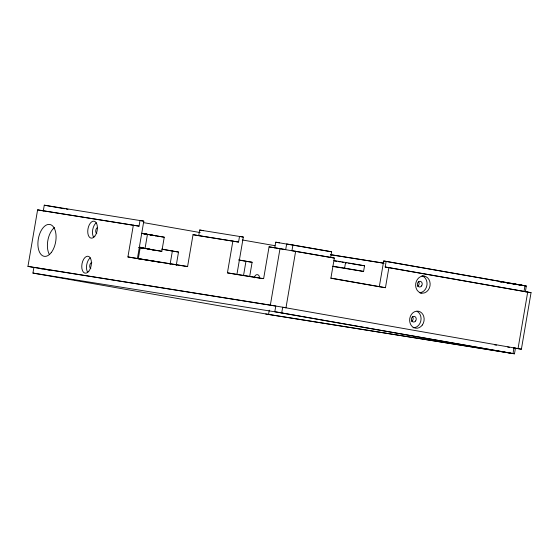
<?xml version="1.0" encoding="UTF-8"?>
<svg xmlns="http://www.w3.org/2000/svg" width="559" height="559" viewBox="0 0 559 559"><rect width="100%" height="100%" fill="white"/><g stroke="black" fill="none" stroke-linecap="round" stroke-linejoin="round"><path stroke-width="0.84" d="M34.721 267.656L27.95 266.37L37.614 209.842L139.044 226.143L140.009 220.491L143.803 221.154L137.402 258.607L187.705 266.65M143.803 221.154L44.273 205.188L43.302 210.841L139.044 226.143M32.932 273.065L278.864 312.439L510.933 353.183L268.544 314.438L32.932 273.065L33.896 267.412L275.783 306.08L274.811 311.733L514.476 353.812L515.44 348.159L513.973 347.859L513.001 353.512M136.613 258.468L127.913 256.944L133.349 225.144M138.283 258.789L140.288 247.064M149.945 249.384L161.824 251.333L164.241 237.205L153.096 235.276M170.076 264.47L172.368 251.068L178.517 252.053L176.232 265.448M232.865 241.055L227.429 272.848L236.911 274.518L243.319 237.065L239.525 236.401L238.553 242.054L193.03 234.682L187.593 266.482L127.913 256.944M193.03 234.682L198.724 235.681L199.689 230.028L243.319 237.065M243.507 275.636L245.96 261.291L252.109 262.276L249.656 276.621M513.651 347.964L521.386 349.2L531.05 292.664L388.889 267.607L385.458 287.696L330.914 278.123L334.345 258.034L269.068 246.84L263.631 278.641L227.429 272.848M274.762 247.84L275.727 242.187L331.62 251.788L330.655 257.44L291.952 250.649L292.923 244.996L286.662 243.934L285.698 249.587L269.068 246.84M268.544 314.438L269.277 310.147M27.95 266.37L270.346 305.116L280.01 248.587M281.715 312.9L282.686 307.247L521.386 349.2M295.648 251.236L285.984 307.771L270.346 305.116M332.857 266.231L344.603 268.11L345.574 262.457L364.545 265.784L363.581 271.436L332.591 266.433M330.725 278.186L379.302 286.711L383.705 260.976L526.326 286.012L525.355 291.665L385.2 267.02L386.164 261.367M524.028 291.393L524.992 285.74M518.053 348.516L527.717 291.987M164.241 237.205L155.304 235.751M155.318 235.688L155.772 235.751L153.816 235.402M330.851 254.708L384.145 263.226M500.179 281.778L501.898 282.05M503.617 282.323L505.336 282.602M507.062 282.875L508.781 283.147M510.5 283.427L522.532 285.349L383.705 260.976M330.348 254.687L383.642 263.205M499.676 281.757L501.395 282.029M503.114 282.302L504.833 282.581M506.552 282.854L508.271 283.127M509.997 283.406L526.326 286.012M198.724 235.681L238.553 242.054M330.655 257.44L334.345 258.034M385.2 267.02L388.889 267.607M333.828 260.578L345.574 262.457M338.537 261.626L340.214 261.898M341.891 262.164L343.568 262.437M345.245 262.702L346.922 262.968M348.599 263.24L350.283 263.506M351.96 263.778L364.545 265.784M525.034 291.707L531.05 292.664M422.8 275.915L424.337 276.16A8.602 7.225 -80.9 0 1 428.32 289.96A8.602 7.225 -80.9 0 1 416.001 287.801A8.602 7.225 -80.9 0 1 424.337 276.16M419.9 292.874L421.437 293.119M379.302 286.711L385.458 287.696M137.926 258.621L159.008 262.059M236.911 274.518L262.779 278.648M494.743 344.938L496.504 345.134M507.635 346.999L509.354 347.272M514.476 353.812L265.686 313.976M154.843 235.612L141.888 233.396M152.355 235.15L150.126 234.787L151.412 235.025M149.945 249.279L147.709 248.916L149.658 249.272M151.119 249.524L153.355 249.887L151.405 249.531M154.57 235.625L141.86 233.431M151.119 249.419L139.24 247.469L150.385 249.398M152.076 235.136L152.803 235.262M150.678 249.405L161.824 251.333M138.618 247.42L144.376 248.42M292.923 244.996L331.62 251.788M275.727 242.187L279.521 242.851M199.689 230.028L203.483 230.699M64.516 208.78L44.273 205.188M66.116 209.024L67.953 209.387M143.474 222.608L200.199 232.565M242.32 239.965L274.979 245.694M334.38 260.927L336.853 261.36M43.525 210.974L37.614 209.842M344.603 268.11L363.581 271.436M141.734 233.257L147.478 234.263L145.06 248.399L139.317 247.385M238.567 259.893L252.109 262.276M239.182 260.103L245.96 261.291M161.656 249.09L178.517 252.053M162.25 249.293L172.368 251.068M40.737 268.718L42.456 269.019M44.175 269.319L45.894 269.62M47.403 269.829L49.332 270.228M145.298 234.018L146.793 234.284M142.873 233.585L144.55 233.886M49.395 254.534A16.176 8.783 -80 0 1 54.502 227.548M418.335 281.422A2.865 2.411 -80.9 0 1 417.503 286.313M412.346 316.471A2.865 2.411 -80.9 0 1 411.508 321.362M90.844 268.369A2.865 1.558 -80 0 1 89.789 265.301A2.865 1.558 -80 0 1 91.809 262.716M96.833 233.32A2.865 1.558 -80 0 1 95.729 230.622A2.865 1.558 -80 0 1 97.385 227.702M254.583 277.809A2.865 2.411 -80.9 0 1 257.168 274.623A2.865 2.411 -80.9 0 1 259.369 277.893M87.763 272.519A8.602 4.675 -80 0 1 90.272 257.832M93.758 237.47A8.602 4.675 -80 0 1 96.267 222.782M421.87 275.811A8.602 7.225 -80.9 0 1 427.02 284.657A8.602 7.225 -80.9 0 1 420.249 292.664M417.063 311.335A8.602 7.225 -80.9 0 1 420.78 321.18A8.602 7.225 -80.9 0 1 412.989 327.756M51.204 252.633A16.176 8.783 -80 0 0 51.875 225.34A16.176 8.783 -80 0 0 37.907 243.165A16.176 8.783 -80 0 0 51.204 252.633M88.818 271.227A8.602 4.675 -80 0 0 89.174 256.714A8.602 4.675 -80 0 0 81.754 266.196A8.602 4.675 -80 0 0 88.818 271.227M421.619 285.922A2.865 2.411 -80.9 0 0 420.291 281.324A2.865 2.411 -80.9 0 0 417.517 285.202A2.865 2.411 -80.9 0 0 421.619 285.922M415.63 320.971A2.865 2.411 -80.9 0 0 414.303 316.373A2.865 2.411 -80.9 0 0 411.522 320.251A2.865 2.411 -80.9 0 0 415.63 320.971M422.331 325.01A8.602 7.225 -80.9 0 0 418.342 311.209A8.602 7.225 -80.9 0 0 410.006 322.85A8.602 7.225 -80.9 0 0 422.331 325.01M94.813 236.177A8.602 4.675 -80 0 0 95.17 221.664A8.602 4.675 -80 0 0 87.742 231.147A8.602 4.675 -80 0 0 94.813 236.177"/></g></svg>
